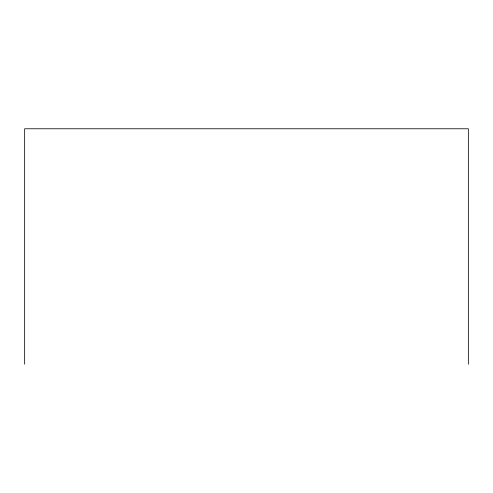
<?xml version="1.0" encoding="UTF-8"?>
<svg xmlns="http://www.w3.org/2000/svg" width="493" height="493" viewBox="0 0 493 493"><rect width="100%" height="100%" fill="white"/><g stroke="black" fill="none" stroke-linecap="round" stroke-linejoin="round"><path stroke-width="0.74" d="M468.35 364.228L468.35 128.772L24.65 128.772L24.65 364.228"/></g></svg>
